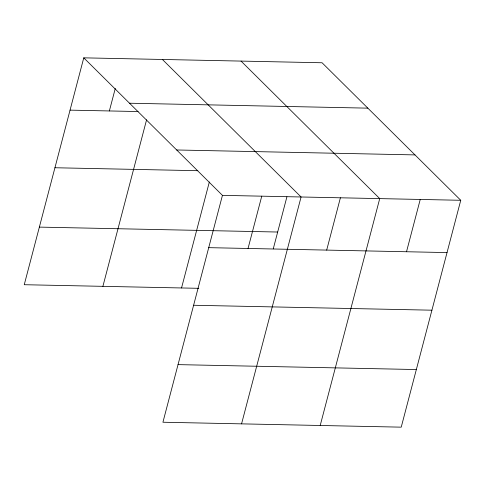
<?xml version="1.0" encoding="UTF-8"?>
<svg xmlns="http://www.w3.org/2000/svg" width="485" height="485" viewBox="0 0 485 485"><rect width="100%" height="100%" fill="white"/><g stroke="black" fill="none" stroke-linecap="round" stroke-linejoin="round"><path stroke-width="0.73" d="M83.772 57.842L222.439 195.358L162.924 422.235L401.228 427.158L460.75 200.287L322.076 62.765L83.772 57.842L24.25 284.713L198.789 288.32M109.367 110.95L115.278 88.434M102.893 286.344L146.585 119.783M181.535 287.969L209.338 181.99M248.041 248.472L261.761 196.17M273.273 248.805L286.902 196.855M241.56 423.86L301.082 196.983L162.414 59.467M326.684 250.096L340.403 197.795M320.203 425.484L379.725 198.607L241.051 61.092M406.515 251.745L420.24 199.444M129.531 103.22L367.842 108.149M70.052 110.137L138.104 111.544M176.679 149.98L414.99 154.903M54.938 167.749L197.85 170.702M222.439 195.358L460.75 200.287M39.364 227.107L277.675 232.03M208.72 247.659L447.031 252.582M193.606 305.265L431.917 310.194M178.037 364.623L416.342 369.546"/></g></svg>
